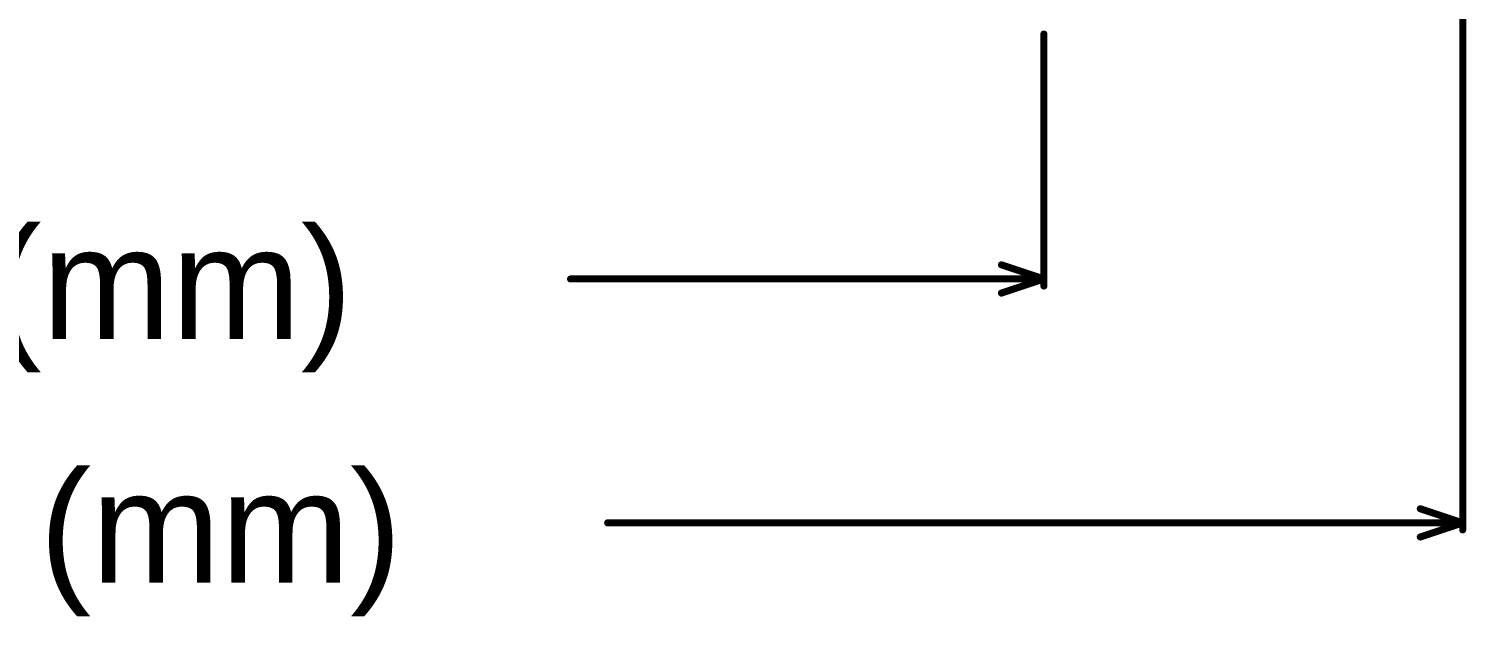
# Model space of a CAD drawing. Header units: inches. Extents: x 29 to 267, y 155 to 337.
# Drawn here: x 88.7 to 140.3, y 155.2 to 176.3 of the extents above; entities that cross this region are included whole.
import ezdxf

# ---------------------------------------------------------------- set-up
doc = ezdxf.new("R2010")
doc.units = ezdxf.units.IN
doc.layers.add('Dimension', color=6, linetype='Continuous')
doc.styles.add('Arial', font='', dxfattribs={"height": 0.2})
doc.styles.get('Arial').set_extended_font_data('Arial')

msp = doc.modelspace()

# ---------------------------------------------------------------- linework, layer by layer
at = {"layer": 'Dimension'}
for points in [[(140.193, 158.293, 0.254, 0.254, 0), (140.193, 226.95, 0.254, 0.254, 0)], [(125.145, 167.056, 0.254, 0.254, 0), (125.145, 176.11, 0.254, 0.254, 0)], [(123.621, 167.818, 0.254, 0.254, 0), (125.145, 167.31, 0.254, 0.254, 0)], [(108.139, 167.31, 0.254, 0.254, 0), (125.145, 167.31, 0.254, 0.254, 0)], [(123.621, 166.802, 0.254, 0.254, 0), (125.145, 167.31, 0.254, 0.254, 0)], [(138.669, 159.055, 0.254, 0.254, 0), (140.193, 158.547, 0.254, 0.254, 0)], [(109.472, 158.547, 0.254, 0.254, 0), (140.193, 158.547, 0.254, 0.254, 0)], [(138.669, 158.039, 0.254, 0.254, 0), (140.193, 158.547, 0.254, 0.254, 0)]]:
    msp.add_lwpolyline(points, format="xyseb", dxfattribs=at)
for points in [[(125.081, 176.11, 0.127, 0.127, 1), (125.208, 176.11, 0.127, 0.127, 1)], [(123.557, 167.818, 0.127, 0.127, 1), (123.684, 167.818, 0.127, 0.127, 1)], [(108.075, 167.31, 0.127, 0.127, 1), (108.202, 167.31, 0.127, 0.127, 1)], [(125.081, 167.31, 0.127, 0.127, 1), (125.208, 167.31, 0.127, 0.127, 1)], [(125.081, 167.31, 0.127, 0.127, 1), (125.208, 167.31, 0.127, 0.127, 1)], [(125.081, 167.31, 0.127, 0.127, 1), (125.208, 167.31, 0.127, 0.127, 1)], [(123.557, 166.802, 0.127, 0.127, 1), (123.684, 166.802, 0.127, 0.127, 1)], [(125.081, 167.056, 0.127, 0.127, 1), (125.208, 167.056, 0.127, 0.127, 1)], [(138.606, 159.055, 0.127, 0.127, 1), (138.733, 159.055, 0.127, 0.127, 1)], [(109.408, 158.547, 0.127, 0.127, 1), (109.535, 158.547, 0.127, 0.127, 1)], [(140.13, 158.547, 0.127, 0.127, 1), (140.257, 158.547, 0.127, 0.127, 1)], [(140.13, 158.547, 0.127, 0.127, 1), (140.257, 158.547, 0.127, 0.127, 1)], [(140.13, 158.547, 0.127, 0.127, 1), (140.257, 158.547, 0.127, 0.127, 1)], [(138.606, 158.039, 0.127, 0.127, 1), (138.733, 158.039, 0.127, 0.127, 1)], [(140.13, 158.293, 0.127, 0.127, 1), (140.257, 158.293, 0.127, 0.127, 1)]]:
    msp.add_lwpolyline(points, format="xyseb", close=True, dxfattribs=at)

# ---------------------------------------------------------------- texts
at = {"layer": 'Dimension', "style": 'Arial'}
for s, p in [('70.00 (mm)', (71.744, 165.158)), ('100.10 (mm)', (70.411, 156.395))]:
    msp.add_text(s, height=4, dxfattribs=at).set_placement(p)

doc.saveas('drawing.dxf')
